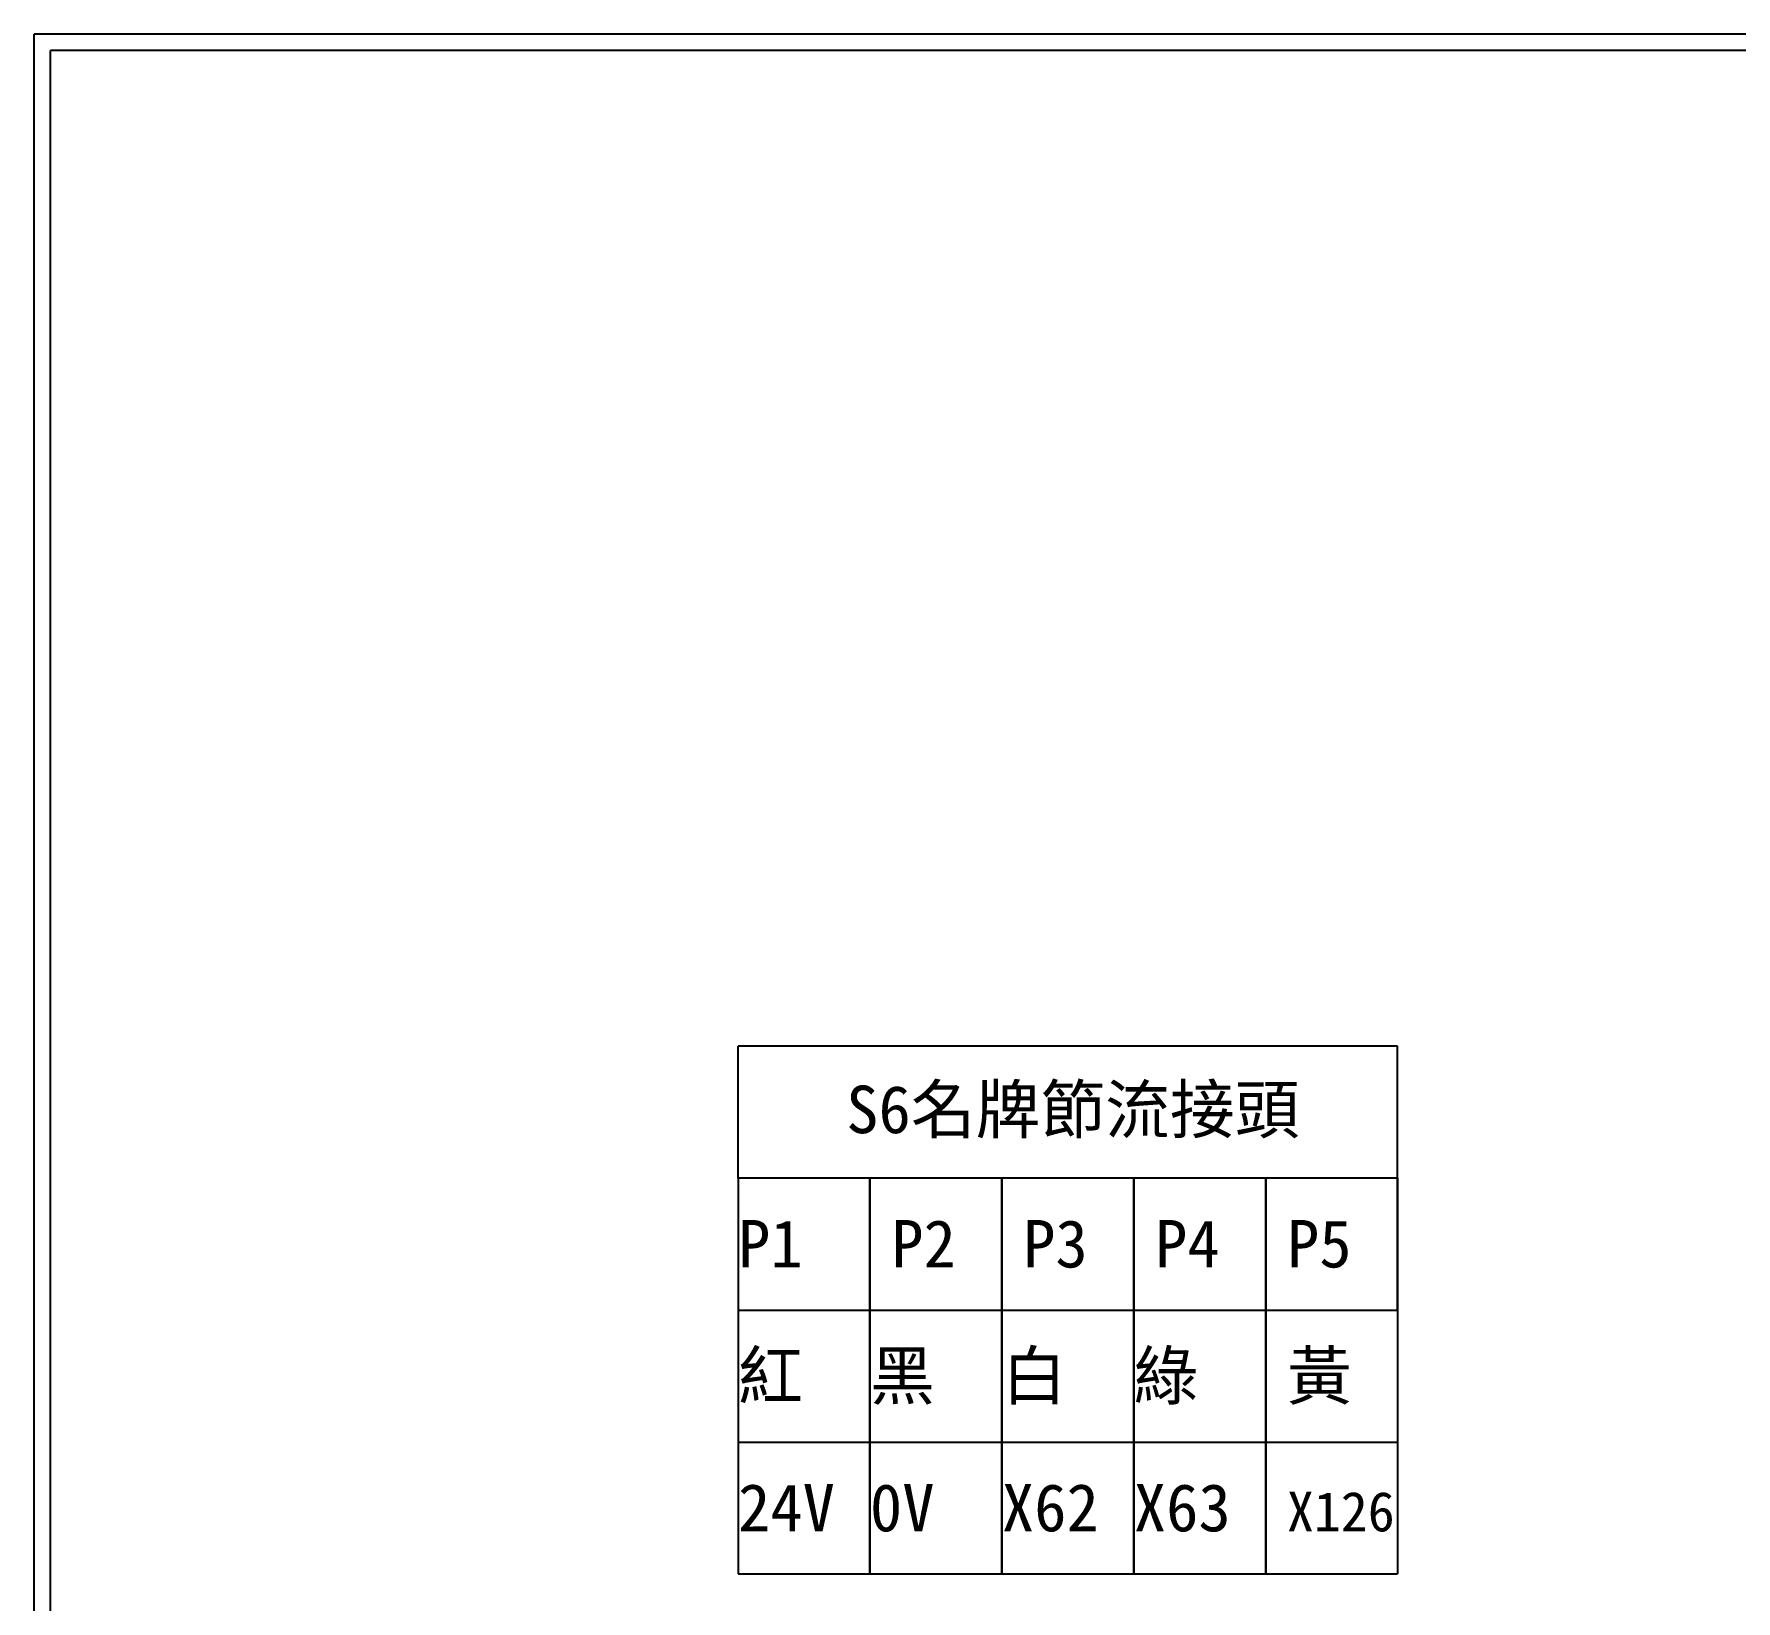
# Model space of a CAD drawing. Extents: x 10 to 297, y 3 to 207.
# Drawn here: x 10 to 139, y 88.2 to 207 of the extents above; entities that cross this region are included whole.
import ezdxf

# ---------------------------------------------------------------- set-up
doc = ezdxf.new("R2010")
doc.units = 0
doc.layers.get('0').update_dxf_attribs({"linetype": 'CONTINUOUS'})
doc.layers.add('圖框層', color=7, linetype='CONTINUOUS')
doc.styles.add('STSL', font='KAIU.TTF')

msp = doc.modelspace()

# ---------------------------------------------------------------- linework, layer by layer
for p, q in [((63.36, 120.26), (63.36, 130.26)), ((113.36, 130.26), (63.36, 130.26)), ((113.36, 120.26), (113.36, 130.26)), ((113.36, 120.26), (113.36, 130.26)), ((63.36, 120.26), (63.36, 110.26)), ((73.36, 120.26), (63.36, 120.26)), ((73.36, 110.26), (73.36, 120.26)), ((73.36, 120.26), (73.36, 110.26)), ((83.36, 120.26), (73.36, 120.26)), ((83.36, 110.26), (83.36, 120.26)), ((83.36, 120.26), (83.36, 110.26)), ((93.36, 120.26), (83.36, 120.26)), ((93.36, 110.26), (93.36, 120.26)), ((93.36, 120.26), (93.36, 110.26)), ((103.36, 120.26), (93.36, 120.26)), ((103.36, 110.26), (103.36, 120.26)), ((103.36, 120.26), (103.36, 110.26)), ((113.36, 120.26), (103.36, 120.26)), ((113.36, 110.26), (113.36, 120.26)), ((113.36, 120.26), (113.36, 110.26)), ((63.36, 110.26), (73.36, 110.26)), ((63.36, 110.26), (63.36, 100.26)), ((73.36, 110.26), (83.36, 110.26)), ((73.36, 100.26), (73.36, 110.26)), ((73.36, 110.26), (73.36, 100.26)), ((83.36, 110.26), (93.36, 110.26)), ((83.36, 100.26), (83.36, 110.26)), ((83.36, 110.26), (83.36, 100.26)), ((93.36, 110.26), (103.36, 110.26)), ((93.36, 100.26), (93.36, 110.26)), ((93.36, 110.26), (93.36, 100.26)), ((103.36, 110.26), (113.36, 110.26)), ((103.36, 100.26), (103.36, 110.26)), ((103.36, 110.26), (103.36, 100.26)), ((113.36, 110.26), (113.36, 100.26)), ((63.36, 100.26), (73.36, 100.26)), ((63.36, 100.26), (63.36, 90.26)), ((73.36, 100.26), (83.36, 100.26)), ((73.36, 90.26), (73.36, 100.26)), ((73.36, 100.26), (73.36, 90.26)), ((83.36, 100.26), (93.36, 100.26)), ((83.36, 90.26), (83.36, 100.26)), ((83.36, 100.26), (83.36, 90.26)), ((93.36, 100.26), (103.36, 100.26)), ((93.36, 90.26), (93.36, 100.26)), ((93.36, 100.26), (93.36, 90.26)), ((103.36, 100.26), (113.36, 100.26)), ((103.36, 90.26), (103.36, 100.26)), ((103.36, 100.26), (103.36, 90.26)), ((113.36, 100.26), (113.36, 90.26)), ((63.36, 90.26), (73.36, 90.26)), ((73.36, 90.26), (83.36, 90.26)), ((83.36, 90.26), (93.36, 90.26)), ((93.36, 90.26), (103.36, 90.26)), ((103.36, 90.26), (113.36, 90.26))]:
    msp.add_line(p, q)
at = {"layer": '圖框層', "color": 7}
for p, q in [((297, 206.97), (10, 206.97)), ((10, 3), (10, 206.97)), ((295.75, 205.72), (11.25, 205.72)), ((11.25, 4.25), (11.25, 205.72))]:
    msp.add_line(p, q, dxfattribs=at)

# ---------------------------------------------------------------- texts
at = {"layer": '圖框層', "color": 4, "style": 'STSL'}
for s, height, p in [('S6名牌節流接頭', 3.6, (71.56, 123.67)), ('P1', 3.6, (63.36, 113.49)), ('P2', 3.6, (74.97, 113.49)), ('P3', 3.6, (84.97, 113.49)), ('P4', 3.6, (94.97, 113.49)), ('P5', 3.6, (104.97, 113.49)), ('紅', 3.6, (63.36, 103.49)), ('黑', 3.6, (73.36, 103.49)), ('白', 3.6, (83.36, 103.49)), ('綠', 3.6, (93.36, 103.49)), ('黃', 3.6, (104.97, 103.49)), ('24V', 3.6, (63.36, 93.49)), ('0V', 3.6, (73.36, 93.49)), ('X62', 3.6, (83.36, 93.49)), ('X63', 3.6, (93.36, 93.49)), ('X126', 3, (104.97, 93.49))]:
    msp.add_text(s, height=height, dxfattribs=at).set_placement(p)

doc.saveas('drawing.dxf')
